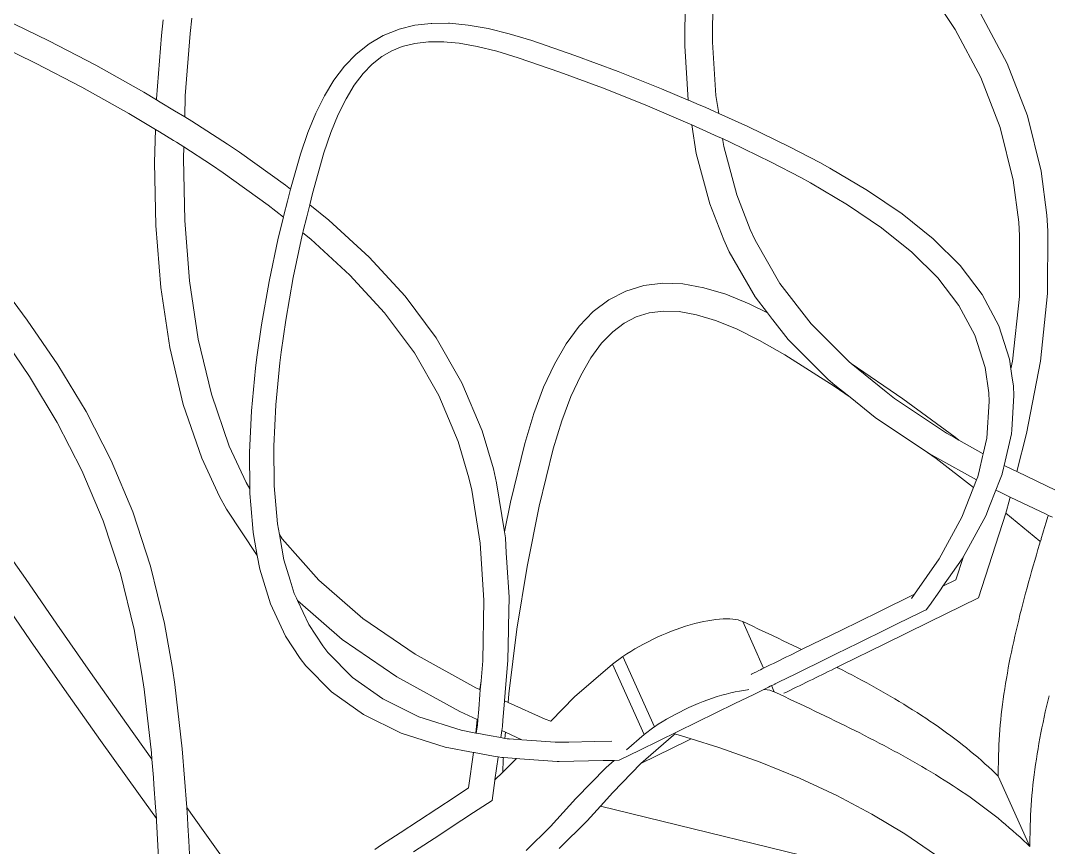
# Model space of a CAD drawing. Header units: millimetres. Extents: x 930469 to 1523124, y -120375 to 411163.
# Drawn here: x 1423478.7 to 1423897.5, y -6170.9 to -5834.1 of the extents above; entities that cross this region are included whole.
import ezdxf

# ---------------------------------------------------------------- set-up
doc = ezdxf.new("R2010")
doc.units = ezdxf.units.MM
doc.layers.add('A-NET THAY', color=8, linetype='Continuous', lineweight=0)
doc.layers.add('COT VACH', color=8, linetype='Continuous', lineweight=0)

# ---------------------------------------------------------------- blocks, each defined once
blk = doc.blocks.new('fgholol')
at = {"layer": 'A-NET THAY', "ltscale": 3}
for p, q in [((1041814.51, 33228.51), (1041827.24, 33209.69)), ((1041716.99, 33203.06), (1041717.17, 33226.06)), ((1041728.35, 33204.5), (1041728.53, 33226.97)), ((1041837.52, 33216.21), (1041848.39, 33195.85)), ((1041439.41, 33213.93), (1041457.86, 33205.04)), ((1041503.75, 33207.15), (1041504.45, 33213.56)), ((1041515.5, 33208), (1041516.19, 33214.2)), ((1041600.6, 33209.78), (1041606.97, 33211.37)), ((1041606.97, 33211.37), (1041613.68, 33212.16)), ((1041613.68, 33212.16), (1041613.89, 33212.15)), ((1041613.89, 33212.15), (1041620.74, 33212.18)), ((1041620.74, 33212.18), (1041620.79, 33212.17)), ((1041620.79, 33212.17), (1041621.16, 33212.17)), ((1041621.16, 33212.17), (1041628.81, 33211.45)), ((1041628.81, 33211.45), (1041636.91, 33210.02)), ((1041501.71, 33181.45), (1041503.75, 33207.15)), ((1041513.5, 33182.63), (1041515.5, 33208)), ((1041588.39, 33203.81), (1041594.16, 33207.18)), ((1041594.16, 33207.18), (1041600.37, 33209.69)), ((1041600.6, 33209.78), (1041600.37, 33209.69)), ((1041636.91, 33210.02), (1041645.52, 33207.9)), ((1041645.52, 33207.9), (1041654.73, 33205.1)), ((1041827.24, 33209.69), (1041837.67, 33190.16)), ((1041434.32, 33204.72), (1041452.46, 33195.99)), ((1041457.86, 33205.04), (1041476.99, 33195.08)), ((1041583.11, 33199.65), (1041588.39, 33203.81)), ((1041601.9, 33202.73), (1041607.01, 33204.01)), ((1041607.01, 33204.01), (1041612.65, 33204.67)), ((1041612.65, 33204.67), (1041618.51, 33204.69)), ((1041618.51, 33204.69), (1041625.12, 33204.06)), ((1041618.51, 33204.69), (1041618.88, 33204.69)), ((1041625.12, 33204.06), (1041632.43, 33202.77)), ((1041654.73, 33205.1), (1041672.16, 33199.06)), ((1041718.4, 33180.88), (1041716.99, 33203.06)), ((1041729.74, 33182.77), (1041728.35, 33204.5)), ((1041578.35, 33194.72), (1041583.11, 33199.65)), ((1041593.57, 33198.62), (1041597.69, 33201.02)), ((1041597.69, 33201.02), (1041601.9, 33202.73)), ((1041632.43, 33202.77), (1041640.43, 33200.8)), ((1041640.43, 33200.8), (1041649.12, 33198.16)), ((1041672.16, 33199.06), (1041689.82, 33192.5)), ((1041452.46, 33195.99), (1041471.28, 33186.18)), ((1041476.99, 33195.08), (1041496.53, 33184.13)), ((1041574.04, 33189.07), (1041578.35, 33194.72)), ((1041585.93, 33191.67), (1041589.66, 33195.53)), ((1041589.66, 33195.53), (1041593.57, 33198.62)), ((1041649.12, 33198.16), (1041666.13, 33192.26)), ((1041848.39, 33195.85), (1041856.71, 33174.46)), ((1041582.36, 33186.99), (1041585.93, 33191.67)), ((1041666.13, 33192.26), (1041683.44, 33185.83)), ((1041689.82, 33192.5), (1041707.58, 33185.45)), ((1041471.28, 33186.18), (1041490.52, 33175.4)), ((1041570.15, 33182.69), (1041574.04, 33189.07)), ((1041578.98, 33181.44), (1041582.36, 33186.99)), ((1041837.67, 33190.16), (1041845.6, 33169.77)), ((1041496.53, 33184.13), (1041501.7, 33181.02)), ((1041513.24, 33174.06), (1041513.5, 33182.63)), ((1041566.62, 33175.56), (1041570.15, 33182.69)), ((1041683.44, 33185.83), (1041700.89, 33178.91)), ((1041707.58, 33185.45), (1041718.4, 33180.88)), ((1041730.87, 33175.46), (1041729.74, 33182.77)), ((1041501.7, 33181.02), (1041501.71, 33181.45)), ((1041501.7, 33181.02), (1041503.32, 33180.04)), ((1041503.32, 33180.04), (1041509.09, 33176.56)), ((1041575.78, 33174.99), (1041578.98, 33181.44)), ((1041700.89, 33178.91), (1041718.32, 33171.55)), ((1041718.4, 33180.88), (1041718.61, 33180.8)), ((1041718.61, 33180.8), (1041722.85, 33179.01)), ((1041722.85, 33179.01), (1041725.29, 33177.98)), ((1041725.29, 33177.98), (1041729.09, 33176.26)), ((1041490.52, 33175.4), (1041501.33, 33168.89)), ((1041509.09, 33176.56), (1041513.24, 33174.06)), ((1041513.24, 33174.06), (1041516.16, 33172.3)), ((1041563.39, 33167.63), (1041566.62, 33175.56)), ((1041572.79, 33167.63), (1041575.78, 33174.99)), ((1041729.09, 33176.26), (1041730.87, 33175.46)), ((1041730.87, 33175.46), (1041742.75, 33170.1)), ((1041856.71, 33174.46), (1041862.27, 33151.88)), ((1041516.16, 33172.3), (1041530.73, 33162.89)), ((1041718.32, 33171.55), (1041719.94, 33170.82)), ((1041721.73, 33159.2), (1041719.94, 33170.82)), ((1041719.94, 33170.82), (1041724.42, 33168.8)), ((1041742.75, 33170.1), (1041759.75, 33161.86)), ((1041845.6, 33169.77), (1041850.9, 33148.24)), ((1041500.93, 33155.51), (1041501.33, 33168.89)), ((1041501.33, 33168.89), (1041502.96, 33167.91)), ((1041502.96, 33167.91), (1041508.72, 33164.43)), ((1041560.42, 33158.86), (1041563.39, 33167.63)), ((1041569.99, 33159.36), (1041572.79, 33167.63)), ((1041724.42, 33168.8), (1041730.68, 33165.98)), ((1041730.68, 33165.98), (1041732.45, 33165.18)), ((1041508.72, 33164.43), (1041509.87, 33163.74)), ((1041509.87, 33163.74), (1041512.87, 33161.8)), ((1041512.73, 33157.12), (1041512.87, 33161.8)), ((1041512.87, 33161.8), (1041524.22, 33154.47)), ((1041530.73, 33162.89), (1041535.59, 33159.62)), ((1041732.94, 33161.99), (1041732.45, 33165.18)), ((1041732.45, 33165.18), (1041735.52, 33163.8)), ((1041738.21, 33142.26), (1041732.94, 33161.99)), ((1041735.52, 33163.8), (1041752.27, 33155.67)), ((1041759.75, 33161.86), (1041772.04, 33155.42)), ((1041513.27, 33131.85), (1041512.73, 33157.12)), ((1041535.59, 33159.62), (1041554.31, 33146.2)), ((1041556.37, 33144.55), (1041560.42, 33158.86)), ((1041565.31, 33142.83), (1041569.99, 33159.36)), ((1041727.2, 33138.69), (1041721.73, 33159.2)), ((1041501.49, 33129.75), (1041500.93, 33155.51)), ((1041524.22, 33154.47), (1041528.89, 33151.32)), ((1041752.27, 33155.67), (1041764.38, 33149.33)), ((1041772.04, 33155.42), (1041776.08, 33153.19)), ((1041776.08, 33153.19), (1041791.42, 33144.13)), ((1041528.89, 33151.32), (1041547.32, 33138.12)), ((1041764.38, 33149.33), (1041768.27, 33147.19)), ((1041862.27, 33151.88), (1041864.58, 33134.02)), ((1041554.31, 33146.2), (1041556.37, 33144.55)), ((1041555.63, 33141.92), (1041556.37, 33144.55)), ((1041768.27, 33147.19), (1041783.36, 33138.27)), ((1041850.9, 33148.24), (1041853.11, 33131.21)), ((1041555.09, 33139.72), (1041555.63, 33141.92)), ((1041564.19, 33138.29), (1041565.31, 33142.83)), ((1041743.66, 33128.18), (1041738.21, 33142.26)), ((1041791.42, 33144.13), (1041805.57, 33134.56)), ((1041547.32, 33138.12), (1041553.48, 33133.19)), ((1041553.68, 33134), (1041555.09, 33139.72)), ((1041562.98, 33133.39), (1041564.19, 33138.29)), ((1041564.19, 33138.29), (1041572.04, 33132)), ((1041732.89, 33124.01), (1041727.2, 33138.69)), ((1041783.36, 33138.27), (1041797.19, 33128.91)), ((1041515.25, 33107.21), (1041513.27, 33131.85)), ((1041551.36, 33124.61), (1041553.48, 33133.19)), ((1041553.48, 33133.19), (1041553.68, 33134)), ((1041561.58, 33127.68), (1041562.98, 33133.39)), ((1041572.04, 33132), (1041588.4, 33116.96)), ((1041805.57, 33134.56), (1041818.26, 33124.37)), ((1041864.58, 33134.02), (1041865.01, 33127.67)), ((1041503.51, 33104.53), (1041501.49, 33129.75)), ((1041561.37, 33126.86), (1041561.58, 33127.68)), ((1041745.71, 33123.79), (1041743.66, 33128.18)), ((1041797.19, 33128.91), (1041809.53, 33119.01)), ((1041853.11, 33131.21), (1041853.49, 33125.54)), ((1041865.01, 33127.67), (1041864.88, 33102.07)), ((1041547.66, 33107.04), (1041551.36, 33124.61)), ((1041557.49, 33108.6), (1041561.13, 33125.86)), ((1041561.13, 33125.86), (1041561.37, 33126.86)), ((1041561.37, 33126.86), (1041564.65, 33124.24)), ((1041564.65, 33124.24), (1041580.55, 33109.62)), ((1041735.18, 33119.1), (1041732.89, 33124.01)), ((1041755.81, 33106.22), (1041745.71, 33123.79)), ((1041818.26, 33124.37), (1041829.23, 33113.46)), ((1041853.49, 33125.54), (1041853.36, 33100.9)), ((1041588.4, 33116.96), (1041603.05, 33101.01)), ((1041745.72, 33100.77), (1041735.18, 33119.1)), ((1041809.53, 33119.01), (1041820.12, 33108.47)), ((1041829.23, 33113.46), (1041838.23, 33101.7)), ((1041436.09, 33108.65), (1041449.11, 33091.25)), ((1041518.8, 33083.52), (1041515.25, 33107.21)), ((1041544.57, 33089.38), (1041547.66, 33107.04)), ((1041554.44, 33091.2), (1041557.49, 33108.6)), ((1041580.55, 33109.62), (1041594.7, 33094.21)), ((1041820.12, 33108.47), (1041828.76, 33097.19)), ((1041507.16, 33080.17), (1041503.51, 33104.53)), ((1041686.05, 33099.54), (1041692.95, 33103.09)), ((1041692.95, 33103.09), (1041700.33, 33105.35)), ((1041700.33, 33105.35), (1041708.12, 33106.3)), ((1041708.12, 33106.3), (1041716.27, 33106)), ((1041716.27, 33106), (1041724.8, 33104.48)), ((1041724.8, 33104.48), (1041733.77, 33101.8)), ((1041768.55, 33089.73), (1041755.81, 33106.22)), ((1041603.05, 33101.01), (1041615.72, 33084)), ((1041679.71, 33094.75), (1041686.05, 33099.54)), ((1041733.77, 33101.8), (1041743.26, 33097.96)), ((1041750.76, 33094.24), (1041745.72, 33100.77)), ((1041838.23, 33101.7), (1041845.02, 33089)), ((1041853.36, 33100.9), (1041850.55, 33074.49)), ((1041864.88, 33102.07), (1041861.94, 33074.52)), ((1041594.7, 33094.21), (1041606.86, 33077.89)), ((1041673.93, 33088.77), (1041679.71, 33094.75)), ((1041697.28, 33092.63), (1041702.55, 33094.24)), ((1041702.55, 33094.24), (1041708.32, 33094.95)), ((1041708.32, 33094.95), (1041714.71, 33094.71)), ((1041714.71, 33094.71), (1041721.78, 33093.46)), ((1041743.26, 33097.96), (1041750.76, 33094.24)), ((1041752.81, 33091.58), (1041750.76, 33094.24)), ((1041828.76, 33097.19), (1041835.23, 33085.08)), ((1041449.11, 33091.25), (1041461.54, 33073.04)), ((1041552.58, 33078.16), (1041554.44, 33091.2)), ((1041687.65, 33086.54), (1041692.35, 33090.09)), ((1041692.35, 33090.09), (1041697.28, 33092.63)), ((1041721.78, 33093.46), (1041729.58, 33091.12)), ((1041729.58, 33091.12), (1041738.15, 33087.65)), ((1041752.97, 33091.38), (1041752.81, 33091.58)), ((1041759.12, 33083.41), (1041752.97, 33091.38)), ((1041437.67, 33086.33), (1041449.97, 33068.3)), ((1041542.68, 33076.15), (1041544.57, 33089.38)), ((1041668.67, 33081.65), (1041673.93, 33088.77)), ((1041683.13, 33081.87), (1041687.65, 33086.54)), ((1041738.15, 33087.65), (1041747.53, 33083.01)), ((1041784.09, 33074.13), (1041768.55, 33089.73)), ((1041845.02, 33089), (1041849.38, 33075.32)), ((1041524.11, 33061.06), (1041518.8, 33083.52)), ((1041615.72, 33084), (1041626.22, 33065.78)), ((1041663.89, 33073.38), (1041668.67, 33081.65)), ((1041678.77, 33075.97), (1041683.13, 33081.87)), ((1041747.53, 33083.01), (1041757.74, 33077.16)), ((1041761, 33081.53), (1041759.12, 33083.41)), ((1041764.56, 33077.96), (1041761, 33081.53)), ((1041835.23, 33085.08), (1041839.39, 33072.03)), ((1041512.65, 33056.92), (1041507.16, 33080.17)), ((1041552.05, 33073.87), (1041552.58, 33078.16)), ((1041606.86, 33077.89), (1041616.87, 33060.51)), ((1041775.43, 33067.05), (1041764.56, 33077.96)), ((1041542.13, 33071.72), (1041542.68, 33076.15)), ((1041550.39, 33056.7), (1041552.05, 33073.87)), ((1041659.52, 33063.9), (1041663.89, 33073.38)), ((1041674.61, 33068.76), (1041678.77, 33075.97)), ((1041757.74, 33077.16), (1041777.85, 33064.31)), ((1041784.63, 33073.7), (1041784.09, 33074.13)), ((1041784.63, 33073.7), (1041784.79, 33073.59)), ((1041784.78, 33073.58), (1041784.79, 33073.59)), ((1041784.79, 33073.59), (1041805.85, 33059.17)), ((1041799.1, 33062.05), (1041784.79, 33073.59)), ((1041849.38, 33075.32), (1041849.95, 33071.36)), ((1041850.55, 33074.49), (1041849.95, 33071.36)), ((1041861.94, 33074.52), (1041856.32, 33045.04)), ((1041461.54, 33073.04), (1041473.04, 33054.01)), ((1041540.45, 33054.33), (1041542.13, 33071.72)), ((1041839.39, 33072.03), (1041840.89, 33061.63)), ((1041849.95, 33071.36), (1041850.35, 33068.58)), ((1041449.97, 33068.3), (1041461.3, 33049.55)), ((1041626.22, 33065.78), (1041634.41, 33046.23)), ((1041670.66, 33060.2), (1041674.61, 33068.76)), ((1041778.22, 33064.8), (1041775.43, 33067.05)), ((1041784.39, 33059.83), (1041778.22, 33064.8)), ((1041850.35, 33068.58), (1041850.95, 33064.41)), ((1041531.41, 33039.96), (1041524.11, 33061.06)), ((1041616.87, 33060.51), (1041624.68, 33041.88)), ((1041655.51, 33053.17), (1041659.52, 33063.9)), ((1041777.85, 33064.31), (1041784.39, 33059.83)), ((1041802.5, 33059.31), (1041799.1, 33062.05)), ((1041840.89, 33061.63), (1041841.06, 33058.16)), ((1041851.14, 33060.52), (1041850.26, 33046.56)), ((1041850.95, 33064.41), (1041851.14, 33060.52)), ((1041520.25, 33035), (1041512.65, 33056.92)), ((1041549.58, 33039.94), (1041550.39, 33056.7)), ((1041666.94, 33050.23), (1041670.66, 33060.2)), ((1041794.63, 33051.59), (1041784.39, 33059.83)), ((1041804.54, 33057.95), (1041802.5, 33059.31)), ((1041810.25, 33054.16), (1041804.54, 33057.95)), ((1041805.85, 33059.17), (1041827.22, 33043.56)), ((1041841.06, 33058.16), (1041840.11, 33043.19)), ((1041473.04, 33054.01), (1041483.3, 33034.09)), ((1041539.63, 33037.28), (1041540.45, 33054.33)), ((1041651.82, 33041.07), (1041655.51, 33053.17)), ((1041823.74, 33045.2), (1041810.25, 33054.16)), ((1041461.3, 33049.55), (1041471.37, 33030.01)), ((1041663.46, 33038.82), (1041666.94, 33050.23)), ((1041815.99, 33037.4), (1041794.63, 33051.59)), ((1041634.41, 33046.23), (1041639.02, 33030.62)), ((1041826.95, 33043.4), (1041823.74, 33045.2)), ((1041850.16, 33044.96), (1041847.17, 33032.08)), ((1041850.26, 33046.56), (1041850.16, 33044.96)), ((1041856.32, 33045.04), (1041852.29, 33029.58)), ((1041538.36, 33025.09), (1041531.41, 33039.96)), ((1041549.75, 33023.73), (1041549.58, 33039.94)), ((1041624.68, 33041.88), (1041629.08, 33027)), ((1041645.96, 33017.13), (1041651.82, 33041.07)), ((1041828.7, 33042.42), (1041826.95, 33043.4)), ((1041827.22, 33043.56), (1041828.7, 33042.42)), ((1041838.64, 33036.85), (1041828.7, 33042.42)), ((1041840.11, 33043.19), (1041838.64, 33036.85)), ((1041539.78, 33022.49), (1041539.63, 33037.28)), ((1041657.74, 33015.46), (1041663.46, 33038.82)), ((1041815.99, 33037.4), (1041819.5, 33034.84)), ((1041816.63, 33036.97), (1041815.99, 33037.4)), ((1041819.77, 33035.22), (1041816.63, 33036.97)), ((1041838.37, 33035.7), (1041837.12, 33030.31)), ((1041838.64, 33036.85), (1041838.37, 33035.7)), ((1041483.3, 33034.09), (1041492.11, 33013.17)), ((1041527.49, 33019.48), (1041520.25, 33035)), ((1041819.5, 33034.84), (1041834.72, 33023.04)), ((1041835.95, 33026.16), (1041819.77, 33035.22)), ((1041847.17, 33032.08), (1041846.9, 33030.93)), ((1041847.69, 33031.78), (1041847.17, 33032.08)), ((1041847.97, 33031.65), (1041847.69, 33031.78)), ((1041852.29, 33029.58), (1041847.97, 33031.65)), ((1041471.37, 33030.01), (1041479.98, 33009.55)), ((1041629.08, 33027), (1041630.23, 33022.02)), ((1041639.02, 33030.62), (1041640.32, 33025.05)), ((1041836.45, 33027.43), (1041835.95, 33026.16)), ((1041837.12, 33030.31), (1041836.45, 33027.43)), ((1041846.34, 33028.53), (1041845.27, 33025.8)), ((1041846.36, 33028.61), (1041846.34, 33028.53)), ((1041846.9, 33030.93), (1041846.36, 33028.61)), ((1041868.37, 33021.9), (1041852.29, 33029.58)), ((1041539.78, 33022.49), (1041538.36, 33025.09)), ((1041551.06, 33008.23), (1041549.75, 33023.73)), ((1041640.32, 33025.05), (1041643.52, 33005.06)), ((1041834.72, 33023.04), (1041829.98, 33010.97)), ((1041835.95, 33026.16), (1041834.72, 33023.04)), ((1041845.27, 33025.8), (1041843.77, 33021.98)), ((1041530.32, 33014.32), (1041527.49, 33019.48)), ((1041539.8, 33020.76), (1041539.78, 33022.49)), ((1041539.81, 33020.59), (1041539.8, 33020.76)), ((1041540.19, 33016.06), (1041539.81, 33020.59)), ((1041630.23, 33022.02), (1041633.7, 33000.39)), ((1041843.77, 33021.98), (1041841.2, 33015.44)), ((1041845.26, 33021.26), (1041843.77, 33021.98)), ((1041849.59, 33019.2), (1041845.26, 33021.26)), ((1041849.59, 33019.2), (1041849.05, 33017.15)), ((1041864.29, 33012.17), (1041849.59, 33019.2)), ((1041541.14, 33004.9), (1041540.19, 33016.06)), ((1041643.52, 33005.06), (1041645.96, 33017.13)), ((1041652.78, 32990.9), (1041657.74, 33015.46)), ((1041841.2, 33015.44), (1041839.64, 33011.48)), ((1041849.05, 33017.15), (1041848.13, 33013.63)), ((1041492.11, 33013.17), (1041499.35, 32991.1)), ((1041542.84, 32995.44), (1041530.32, 33014.32)), ((1041829.98, 33010.97), (1041820.68, 32994)), ((1041839.64, 33011.48), (1041832.6, 32998.64)), ((1041847.8, 33012.57), (1041836.77, 32978.14)), ((1041848.13, 33013.63), (1041847.8, 33012.57)), ((1041847.8, 33012.57), (1041861.66, 33001.17)), ((1041865.19, 33011.74), (1041864.29, 33012.17)), ((1041864.33, 33008.98), (1041865.02, 33011.21)), ((1041865.02, 33011.21), (1041865.11, 33011.5)), ((1041865.11, 33011.5), (1041865.19, 33011.74)), ((1041866.84, 33010.95), (1041865.19, 33011.74)), ((1041479.98, 33009.55), (1041487.05, 32988.02)), ((1041551.82, 33003.99), (1041551.06, 33008.23)), ((1041863.26, 33005.47), (1041863.64, 33006.74)), ((1041863.64, 33006.74), (1041864.33, 33008.98)), ((1041541.46, 33003.12), (1041541.14, 33004.9)), ((1041542.84, 32995.44), (1041541.46, 33003.12)), ((1041553, 33002.22), (1041551.82, 33003.99)), ((1041552.13, 33002.26), (1041551.82, 33003.99)), ((1041552.84, 32998.35), (1041552.13, 33002.26)), ((1041567.87, 32985.38), (1041553, 33002.22)), ((1041643.52, 33005.06), (1041643.92, 33002.57)), ((1041643.92, 33002.57), (1041644.3, 32996.42)), ((1041861.89, 33000.97), (1041862.19, 33001.96)), ((1041862.19, 33001.96), (1041862.28, 33002.28)), ((1041862.28, 33002.28), (1041862.96, 33004.51)), ((1041862.96, 33004.51), (1041863.26, 33005.47)), ((1041553.7, 32993.57), (1041552.84, 32998.35)), ((1041633.7, 33000.39), (1041635.14, 32977.25)), ((1041832.6, 32998.64), (1041830.57, 32994.94)), ((1041860.29, 32995.59), (1041860.95, 32997.82)), ((1041860.95, 32997.82), (1041861.61, 33000.05)), ((1041861.61, 33000.05), (1041861.89, 33000.97)), ((1041861.66, 33001.17), (1041861.89, 33000.97)), ((1041441.88, 32995.19), (1041448.31, 32986.04)), ((1041543.86, 32989.83), (1041542.84, 32995.44)), ((1041556.2, 32985.39), (1041553.7, 32993.57)), ((1041644.3, 32996.42), (1041644.55, 32992.53)), ((1041820.68, 32994), (1041810.58, 32979.59)), ((1041830.05, 32993.99), (1041822.24, 32982.84)), ((1041830.57, 32994.94), (1041827.53, 32985.43)), ((1041830.57, 32994.94), (1041830.05, 32993.99)), ((1041859.64, 32993.37), (1041860.29, 32995.59)), ((1041499.35, 32991.1), (1041505.02, 32967.75)), ((1041548.18, 32975.66), (1041543.86, 32989.83)), ((1041644.55, 32992.53), (1041645.42, 32978.43)), ((1041648.65, 32965.35), (1041652.78, 32990.9)), ((1041858.36, 32988.92), (1041859, 32991.14)), ((1041859, 32991.14), (1041859.64, 32993.37)), ((1041448.31, 32986.04), (1041461.11, 32967.38)), ((1041487.05, 32988.02), (1041492.59, 32965.19)), ((1041557.88, 32979.89), (1041556.2, 32985.39)), ((1041585.84, 32969.74), (1041567.87, 32985.38)), ((1041827.53, 32985.43), (1041822.24, 32982.84)), ((1041857.12, 32984.49), (1041857.74, 32986.71)), ((1041857.74, 32986.71), (1041858.36, 32988.92)), ((1041820.96, 32981.01), (1041816.79, 32975.05)), ((1041821.25, 32981.43), (1041820.96, 32981.01)), ((1041822.24, 32982.84), (1041821.25, 32981.43)), ((1041855.91, 32980.07), (1041856.51, 32982.28)), ((1041856.51, 32982.28), (1041857.12, 32984.49)), ((1041437.55, 32979.35), (1041450.4, 32960.64)), ((1041558.75, 32978.03), (1041557.88, 32979.89)), ((1041559.23, 32977.02), (1041558.75, 32978.03)), ((1041577.46, 32961.15), (1041559.23, 32977.02)), ((1041563.81, 32967.26), (1041559.23, 32977.02)), ((1041635.14, 32977.25), (1041634.69, 32952.51)), ((1041645.42, 32978.43), (1041645.21, 32966.58)), ((1041810.58, 32979.59), (1041796.07, 32972.47)), ((1041810.58, 32979.59), (1041809.42, 32977.92)), ((1041836.77, 32978.14), (1041816.47, 32968.19)), ((1041854.75, 32975.66), (1041855.33, 32977.86)), ((1041855.33, 32977.86), (1041855.91, 32980.07)), ((1041554.34, 32962.53), (1041548.18, 32975.66)), ((1041813.89, 32972.54), (1041806.96, 32969.14)), ((1041815.39, 32973.27), (1041813.89, 32972.54)), ((1041816.79, 32975.05), (1041815.39, 32973.27)), ((1041853.63, 32971.27), (1041854.18, 32973.47)), ((1041854.18, 32973.47), (1041854.75, 32975.66)), ((1041607.14, 32955.15), (1041585.84, 32969.74)), ((1041724.65, 32968.48), (1041722.87, 32968.08)), ((1041726.37, 32968.82), (1041724.65, 32968.48)), ((1041728.05, 32969.1), (1041726.37, 32968.82)), ((1041729.66, 32969.33), (1041728.05, 32969.1)), ((1041731.21, 32969.48), (1041729.66, 32969.33)), ((1041732.68, 32969.58), (1041731.21, 32969.48)), ((1041734.08, 32969.61), (1041732.68, 32969.58)), ((1041735.4, 32969.58), (1041734.08, 32969.61)), ((1041736.63, 32969.49), (1041735.4, 32969.58)), ((1041737.77, 32969.33), (1041736.63, 32969.49)), ((1041738.82, 32969.11), (1041737.77, 32969.33)), ((1041739.77, 32968.83), (1041738.82, 32969.11)), ((1041740.62, 32968.48), (1041739.77, 32968.83)), ((1041740.62, 32968.48), (1041742.69, 32967.52)), ((1041749.17, 32949.47), (1041740.62, 32968.48)), ((1041796.07, 32972.47), (1041780.61, 32964.89)), ((1041806.96, 32969.14), (1041804.95, 32968.16)), ((1041852.56, 32966.89), (1041853.09, 32969.08)), ((1041853.09, 32969.08), (1041853.63, 32971.27)), ((1041461.11, 32967.38), (1041474.87, 32947.66)), ((1041492.59, 32965.19), (1041495.83, 32947.1)), ((1041505.02, 32967.75), (1041508.32, 32949.31)), ((1041569.53, 32958.55), (1041563.81, 32967.26)), ((1041645.18, 32965.09), (1041644.96, 32952.8)), ((1041645.21, 32966.58), (1041645.18, 32965.09)), ((1041645.4, 32939.04), (1041648.65, 32965.35)), ((1041711.58, 32964.51), (1041709.66, 32963.74)), ((1041713.51, 32965.23), (1041711.58, 32964.51)), ((1041715.42, 32965.9), (1041713.51, 32965.23)), ((1041717.33, 32966.53), (1041715.42, 32965.9)), ((1041719.21, 32967.1), (1041717.33, 32966.53)), ((1041721.06, 32967.62), (1041719.21, 32967.1)), ((1041722.87, 32968.08), (1041721.06, 32967.62)), ((1041742.69, 32967.52), (1041744.76, 32966.55)), ((1041744.76, 32966.55), (1041746.83, 32965.57)), ((1041746.83, 32965.57), (1041748.89, 32964.6)), ((1041748.89, 32964.6), (1041750.96, 32963.63)), ((1041780.61, 32964.89), (1041765.16, 32957.31)), ((1041799.23, 32965.35), (1041796.02, 32963.78)), ((1041816.47, 32968.19), (1041798.61, 32959.43)), ((1041804.95, 32968.16), (1041799.23, 32965.35)), ((1041851.55, 32962.54), (1041852.05, 32964.71)), ((1041852.05, 32964.71), (1041852.56, 32966.89)), ((1041450.4, 32960.64), (1041464.25, 32940.78)), ((1041560.31, 32953.45), (1041554.34, 32962.53)), ((1041599.67, 32945.93), (1041577.46, 32961.15)), ((1041702.07, 32960.28), (1041700.24, 32959.33)), ((1041703.93, 32961.2), (1041702.07, 32960.28)), ((1041705.82, 32962.08), (1041703.93, 32961.2)), ((1041707.73, 32962.93), (1041705.82, 32962.08)), ((1041709.66, 32963.74), (1041707.73, 32962.93)), ((1041750.96, 32963.63), (1041753.02, 32962.65)), ((1041753.02, 32962.65), (1041755.08, 32961.67)), ((1041755.08, 32961.67), (1041757.14, 32960.69)), ((1041757.14, 32960.69), (1041759.19, 32959.71)), ((1041791.5, 32961.56), (1041787.09, 32959.4)), ((1041796.02, 32963.78), (1041791.5, 32961.56)), ((1041850.59, 32958.2), (1041851.06, 32960.36)), ((1041851.06, 32960.36), (1041851.55, 32962.54)), ((1041571.62, 32955.89), (1041569.53, 32958.55)), ((1041581.67, 32945.7), (1041571.62, 32955.89)), ((1041694.99, 32956.33), (1041693.35, 32955.29)), ((1041696.69, 32957.35), (1041694.99, 32956.33)), ((1041698.44, 32958.35), (1041696.69, 32957.35)), ((1041700.24, 32959.33), (1041698.44, 32958.35)), ((1041759.19, 32959.71), (1041761.24, 32958.72)), ((1041761.15, 32955.35), (1041762.47, 32955.99)), ((1041761.24, 32958.72), (1041763.28, 32957.74)), ((1041762.47, 32955.99), (1041763.78, 32956.64)), ((1041763.28, 32957.74), (1041764.65, 32957.07)), ((1041763.78, 32956.64), (1041764.65, 32957.07)), ((1041764.65, 32957.07), (1041765.16, 32957.31)), ((1041783.78, 32957.77), (1041778.16, 32955.02)), ((1041798.61, 32959.43), (1041780.74, 32950.67)), ((1041787.09, 32959.4), (1041783.78, 32957.77)), ((1041849.69, 32953.88), (1041850.13, 32956.04)), ((1041850.13, 32956.04), (1041850.59, 32958.2)), ((1041562.65, 32950.48), (1041560.31, 32953.45)), ((1041631.91, 32941.5), (1041607.14, 32955.15)), ((1041634.69, 32952.51), (1041634.01, 32944.29)), ((1041644.96, 32952.8), (1041643.86, 32939.63)), ((1041687.62, 32951.17), (1041691.79, 32954.24)), ((1041693.35, 32955.29), (1041691.79, 32954.24)), ((1041704.68, 32925.59), (1041691.79, 32954.24)), ((1041753.18, 32951.44), (1041754.52, 32952.1)), ((1041754.52, 32952.1), (1041755.85, 32952.75)), ((1041755.85, 32952.75), (1041757.18, 32953.4)), ((1041758.51, 32954.05), (1041757.18, 32953.4)), ((1041758.51, 32954.05), (1041759.83, 32954.7)), ((1041759.83, 32954.7), (1041761.15, 32955.35)), ((1041776.05, 32953.98), (1041769.23, 32950.64)), ((1041778.16, 32955.02), (1041776.05, 32953.98)), ((1041848.86, 32949.58), (1041849.27, 32951.73)), ((1041849.27, 32951.73), (1041849.69, 32953.88)), ((1041474.87, 32947.66), (1041489.53, 32926.97)), ((1041508.32, 32949.31), (1041509.26, 32942.9)), ((1041573.13, 32939.84), (1041562.65, 32950.48)), ((1041672.04, 32937.75), (1041687.62, 32951.17)), ((1041700.51, 32922.52), (1041687.62, 32951.17)), ((1041744.23, 32947.05), (1041745.3, 32947.58)), ((1041745.3, 32947.58), (1041746.27, 32948.05)), ((1041746.27, 32948.05), (1041747.15, 32948.49)), ((1041747.15, 32948.49), (1041747.93, 32948.87)), ((1041747.93, 32948.87), (1041748.6, 32949.2)), ((1041748.6, 32949.2), (1041749.17, 32949.47)), ((1041750.51, 32950.13), (1041749.17, 32949.47)), ((1041750.51, 32950.13), (1041751.85, 32950.79)), ((1041751.85, 32950.79), (1041753.18, 32951.44)), ((1041768.32, 32950.19), (1041760.59, 32946.41)), ((1041769.23, 32950.64), (1041768.32, 32950.19)), ((1041774.23, 32947.48), (1041772.94, 32946.84)), ((1041775.51, 32948.1), (1041774.23, 32947.48)), ((1041776.78, 32948.73), (1041775.51, 32948.1)), ((1041778.04, 32949.35), (1041776.78, 32948.73)), ((1041779.09, 32949.86), (1041778.04, 32949.35)), ((1041780.74, 32950.67), (1041779.09, 32949.86)), ((1041779.09, 32949.86), (1041779.42, 32949.69)), ((1041779.42, 32949.69), (1041781.41, 32948.67)), ((1041781.41, 32948.67), (1041783.38, 32947.64)), ((1041783.38, 32947.64), (1041785.35, 32946.6)), ((1041848.09, 32945.31), (1041848.47, 32947.44)), ((1041848.47, 32947.44), (1041848.86, 32949.58)), ((1041495.83, 32947.1), (1041496.73, 32940.94)), ((1041593.97, 32936.94), (1041581.67, 32945.7)), ((1041625.33, 32931.79), (1041599.67, 32945.93)), ((1041633.57, 32940.75), (1041634.01, 32944.29)), ((1041634.01, 32944.29), (1041633.71, 32940.68)), ((1041744.06, 32946.97), (1041744.23, 32947.05)), ((1041760.29, 32946.26), (1041753.92, 32943.13)), ((1041760.59, 32946.41), (1041760.29, 32946.26)), ((1041766.42, 32943.65), (1041765.1, 32943)), ((1041767.73, 32944.29), (1041766.42, 32943.65)), ((1041769.04, 32944.93), (1041767.73, 32944.29)), ((1041770.35, 32945.57), (1041769.04, 32944.93)), ((1041771.65, 32946.21), (1041770.35, 32945.57)), ((1041772.94, 32946.84), (1041771.65, 32946.21)), ((1041785.35, 32946.6), (1041787.31, 32945.56)), ((1041787.31, 32945.56), (1041789.25, 32944.51)), ((1041789.25, 32944.51), (1041791.19, 32943.46)), ((1041791.19, 32943.46), (1041793.11, 32942.4)), ((1041847.74, 32943.18), (1041848.09, 32945.31)), ((1041464.25, 32940.78), (1041478.99, 32919.98)), ((1041496.73, 32940.94), (1041499.72, 32914.94)), ((1041509.26, 32942.9), (1041512.28, 32916.62)), ((1041586.07, 32930.63), (1041573.13, 32939.84)), ((1041633.57, 32940.75), (1041631.91, 32941.5)), ((1041633.71, 32940.68), (1041633.55, 32938.83)), ((1041633.71, 32940.68), (1041633.57, 32940.75)), ((1041643.86, 32939.63), (1041643.58, 32936.22)), ((1041645.08, 32935.54), (1041645.4, 32939.04)), ((1041735.76, 32939.43), (1041733.95, 32938.96)), ((1041737.54, 32939.83), (1041735.76, 32939.43)), ((1041739.27, 32940.17), (1041737.54, 32939.83)), ((1041740.94, 32940.45), (1041739.27, 32940.17)), ((1041742.55, 32940.67), (1041740.94, 32940.45)), ((1041743.18, 32940.74), (1041742.55, 32940.67)), ((1041749.27, 32940.85), (1041745.14, 32938.83)), ((1041749.47, 32940.95), (1041749.27, 32940.85)), ((1041749.52, 32940.83), (1041749.27, 32940.85)), ((1041750.35, 32941.38), (1041749.47, 32940.95)), ((1041750.66, 32940.68), (1041749.52, 32940.83)), ((1041751.12, 32941.76), (1041750.35, 32941.38)), ((1041751.71, 32940.46), (1041750.66, 32940.68)), ((1041751.8, 32942.09), (1041751.12, 32941.76)), ((1041752.66, 32940.18), (1041751.71, 32940.46)), ((1041752.37, 32942.37), (1041751.8, 32942.09)), ((1041752.87, 32942.62), (1041752.37, 32942.37)), ((1041753.51, 32939.83), (1041752.37, 32942.37)), ((1041753.51, 32939.83), (1041752.66, 32940.18)), ((1041753.7, 32943.03), (1041752.87, 32942.62)), ((1041753.51, 32939.83), (1041755.58, 32938.86)), ((1041753.92, 32943.13), (1041753.7, 32943.03)), ((1041758.45, 32939.74), (1041757.43, 32939.24)), ((1041759.78, 32940.39), (1041758.45, 32939.74)), ((1041761.12, 32941.05), (1041759.78, 32940.39)), ((1041762.45, 32941.7), (1041761.12, 32941.05)), ((1041762.45, 32941.7), (1041763.77, 32942.35)), ((1041765.1, 32943), (1041763.77, 32942.35)), ((1041793.11, 32942.4), (1041795.03, 32941.33)), ((1041795.03, 32941.33), (1041796.93, 32940.25)), ((1041796.93, 32940.25), (1041798.82, 32939.17)), ((1041798.82, 32939.17), (1041800.7, 32938.09)), ((1041847.09, 32938.95), (1041847.4, 32941.06)), ((1041847.4, 32941.06), (1041847.74, 32943.18)), ((1041608.68, 32929.72), (1041593.97, 32936.94)), ((1041633.55, 32938.83), (1041633.04, 32932.72)), ((1041643.58, 32936.22), (1041643.42, 32934.37)), ((1041645.08, 32935.54), (1041643.58, 32936.22)), ((1041660.14, 32928.74), (1041645.08, 32935.54)), ((1041662.48, 32927.86), (1041672.04, 32937.75)), ((1041722.55, 32935.09), (1041720.62, 32934.28)), ((1041724.47, 32935.86), (1041722.55, 32935.09)), ((1041726.4, 32936.58), (1041724.47, 32935.86)), ((1041728.32, 32937.25), (1041726.4, 32936.58)), ((1041730.22, 32937.88), (1041728.32, 32937.25)), ((1041737.41, 32935.04), (1041729.68, 32931.25)), ((1041732.1, 32938.45), (1041730.22, 32937.88)), ((1041733.95, 32938.96), (1041732.1, 32938.45)), ((1041745.14, 32938.83), (1041737.41, 32935.04)), ((1041755.58, 32938.86), (1041757.65, 32937.89)), ((1041757.65, 32937.89), (1041759.72, 32936.92)), ((1041759.72, 32936.92), (1041761.78, 32935.95)), ((1041761.78, 32935.95), (1041763.85, 32934.98)), ((1041763.85, 32934.98), (1041765.91, 32934)), ((1041800.7, 32938.09), (1041802.56, 32936.99)), ((1041802.56, 32936.99), (1041804.41, 32935.89)), ((1041804.41, 32935.89), (1041806.25, 32934.78)), ((1041846.51, 32934.74), (1041846.79, 32936.84)), ((1041846.79, 32936.84), (1041847.09, 32938.95)), ((1041864.44, 32933.88), (1041864.94, 32936.06)), ((1041864.94, 32936.06), (1041865.45, 32938.24)), ((1041632.42, 32928.58), (1041625.33, 32931.79)), ((1041633.04, 32932.72), (1041632.69, 32928.46)), ((1041643.42, 32934.37), (1041642.91, 32928.26)), ((1041713.13, 32930.67), (1041711.33, 32929.7)), ((1041714.96, 32931.62), (1041713.13, 32930.67)), ((1041716.82, 32932.54), (1041714.96, 32931.62)), ((1041718.71, 32933.43), (1041716.82, 32932.54)), ((1041720.62, 32934.28), (1041718.71, 32933.43)), ((1041729.68, 32931.25), (1041721.96, 32927.46)), ((1041765.91, 32934), (1041767.97, 32933.02)), ((1041767.97, 32933.02), (1041770.03, 32932.04)), ((1041770.03, 32932.04), (1041772.08, 32931.06)), ((1041772.08, 32931.06), (1041774.13, 32930.07)), ((1041806.25, 32934.78), (1041808.07, 32933.66)), ((1041808.07, 32933.66), (1041809.87, 32932.53)), ((1041809.87, 32932.53), (1041811.67, 32931.39)), ((1041811.67, 32931.39), (1041813.44, 32930.25)), ((1041846.02, 32930.56), (1041846.25, 32932.65)), ((1041846.25, 32932.65), (1041846.51, 32934.74)), ((1041863.48, 32929.55), (1041863.95, 32931.71)), ((1041863.95, 32931.71), (1041864.44, 32933.88)), ((1041489.53, 32926.97), (1041499.9, 32912.48)), ((1041601.51, 32923.05), (1041586.07, 32930.63)), ((1041625.88, 32924.19), (1041608.68, 32929.72)), ((1041631.91, 32923.07), (1041632.42, 32928.58)), ((1041632.69, 32928.46), (1041632.42, 32928.58)), ((1041632.69, 32928.46), (1041632.5, 32926.28)), ((1041642.91, 32928.26), (1041642.7, 32925.78)), ((1041662.48, 32927.86), (1041660.14, 32928.74)), ((1041662.41, 32927.79), (1041662.48, 32927.86)), ((1041706.24, 32926.64), (1041704.68, 32925.59)), ((1041707.88, 32927.68), (1041706.24, 32926.64)), ((1041709.58, 32928.7), (1041707.88, 32927.68)), ((1041711.33, 32929.7), (1041709.58, 32928.7)), ((1041721.96, 32927.46), (1041714.23, 32923.67)), ((1041774.13, 32930.07), (1041776.17, 32929.08)), ((1041776.17, 32929.08), (1041778.21, 32928.09)), ((1041778.21, 32928.09), (1041780.25, 32927.1)), ((1041780.25, 32927.1), (1041782.27, 32926.1)), ((1041813.44, 32930.25), (1041815.2, 32929.09)), ((1041815.2, 32929.09), (1041816.94, 32927.93)), ((1041816.94, 32927.93), (1041818.67, 32926.76)), ((1041818.67, 32926.76), (1041820.38, 32925.57)), ((1041845.61, 32926.41), (1041845.8, 32928.48)), ((1041845.8, 32928.48), (1041846.02, 32930.56)), ((1041862.58, 32925.23), (1041863.02, 32927.38)), ((1041863.02, 32927.38), (1041863.48, 32929.55)), ((1041619.45, 32917.28), (1041601.51, 32923.05)), ((1041631.91, 32923.07), (1041625.88, 32924.19)), ((1041632.05, 32923.04), (1041631.91, 32923.07)), ((1041632.5, 32926.28), (1041632.05, 32923.04)), ((1041632.33, 32922.99), (1041632.05, 32923.04)), ((1041637.34, 32922.06), (1041632.33, 32922.99)), ((1041642.46, 32924.04), (1041642.06, 32921.18)), ((1041642.7, 32925.78), (1041642.46, 32924.04)), ((1041643.97, 32923.36), (1041642.46, 32924.04)), ((1041643.74, 32920.87), (1041643.97, 32923.36)), ((1041650.67, 32920.34), (1041643.97, 32923.36)), ((1041693.24, 32916.25), (1041700.51, 32922.52)), ((1041704.43, 32925.43), (1041700.51, 32922.52)), ((1041704.68, 32925.59), (1041704.43, 32925.43)), ((1041714.23, 32923.67), (1041706.5, 32919.88)), ((1041712.47, 32922.18), (1041713.07, 32922.7)), ((1041713.35, 32922.61), (1041713.07, 32922.7)), ((1041717.4, 32921.36), (1041713.35, 32922.61)), ((1041782.27, 32926.1), (1041784.3, 32925.09)), ((1041784.3, 32925.09), (1041786.31, 32924.09)), ((1041786.31, 32924.09), (1041788.32, 32923.08)), ((1041788.32, 32923.08), (1041790.32, 32922.06)), ((1041820.38, 32925.57), (1041822.07, 32924.38)), ((1041822.07, 32924.38), (1041823.74, 32923.18)), ((1041823.74, 32923.18), (1041825.39, 32921.97)), ((1041845.17, 32920.25), (1041845.29, 32922.3)), ((1041845.29, 32922.3), (1041845.44, 32924.35)), ((1041845.44, 32924.35), (1041845.61, 32926.41)), ((1041861.75, 32920.93), (1041862.16, 32923.08)), ((1041862.16, 32923.08), (1041862.58, 32925.23)), ((1041478.99, 32919.98), (1041494.44, 32898.4)), ((1041642.06, 32921.18), (1041637.34, 32922.06)), ((1041643.74, 32920.87), (1041642.06, 32921.18)), ((1041643.89, 32920.84), (1041643.74, 32920.87)), ((1041645.53, 32920.53), (1041643.89, 32920.84)), ((1041643.89, 32920.84), (1041650.67, 32920.34)), ((1041650.67, 32920.34), (1041654.72, 32920.04)), ((1041654.72, 32920.04), (1041664.16, 32919.34)), ((1041664.16, 32919.34), (1041664.9, 32919.28)), ((1041664.9, 32919.28), (1041669.84, 32919.38)), ((1041669.84, 32919.38), (1041680.21, 32919.6)), ((1041680.21, 32919.6), (1041687.36, 32919.75)), ((1041706.5, 32919.88), (1041698.77, 32916.09)), ((1041699.1, 32910.64), (1041718.22, 32920.02)), ((1041699.18, 32910.72), (1041712.47, 32922.18)), ((1041719.58, 32920.68), (1041717.4, 32921.36)), ((1041719.58, 32920.68), (1041718.22, 32920.02)), ((1041730.86, 32917.19), (1041719.58, 32920.68)), ((1041790.32, 32922.06), (1041792.31, 32921.04)), ((1041792.31, 32921.04), (1041794.3, 32920.01)), ((1041794.3, 32920.01), (1041796.27, 32918.98)), ((1041796.27, 32918.98), (1041798.24, 32917.95)), ((1041825.39, 32921.97), (1041827.02, 32920.74)), ((1041827.02, 32920.74), (1041828.64, 32919.51)), ((1041828.64, 32919.51), (1041830.23, 32918.26)), ((1041830.23, 32918.26), (1041831.8, 32917)), ((1041844.99, 32916.19), (1041845.07, 32918.22)), ((1041845.07, 32918.22), (1041845.17, 32920.25)), ((1041860.99, 32916.66), (1041861.36, 32918.79)), ((1041861.36, 32918.79), (1041861.75, 32920.93)), ((1041499.72, 32914.94), (1041499.9, 32912.48)), ((1041512.28, 32916.62), (1041514.08, 32892.74)), ((1041630.94, 32915.15), (1041619.45, 32917.28)), ((1041630.94, 32915.15), (1041628.92, 32900.71)), ((1041631.23, 32915.09), (1041630.94, 32915.15)), ((1041636.23, 32914.16), (1041631.23, 32915.09)), ((1041639.81, 32913.5), (1041636.23, 32914.16)), ((1041698.77, 32916.09), (1041690.34, 32911.96)), ((1041747.78, 32911.16), (1041730.86, 32917.19)), ((1041798.24, 32917.95), (1041800.2, 32916.91)), ((1041800.2, 32916.91), (1041802.14, 32915.86)), ((1041802.14, 32915.86), (1041804.08, 32914.8)), ((1041804.08, 32914.8), (1041806, 32913.74)), ((1041831.8, 32917), (1041833.35, 32915.73)), ((1041833.35, 32915.73), (1041834.88, 32914.46)), ((1041834.88, 32914.46), (1041836.39, 32913.17)), ((1041844.76, 32905.49), (1041844.93, 32914.17)), ((1041844.93, 32914.17), (1041844.99, 32916.19)), ((1041860.29, 32912.41), (1041860.63, 32914.53)), ((1041860.63, 32914.53), (1041860.99, 32916.66)), ((1041499.9, 32912.48), (1041500.47, 32904.98)), ((1041640.94, 32913.17), (1041639.65, 32904.01)), ((1041639.81, 32913.5), (1041640.96, 32913.33)), ((1041640.96, 32913.33), (1041640.94, 32913.17)), ((1041640.96, 32913.33), (1041642.44, 32913.12)), ((1041643.14, 32913.07), (1041642.44, 32913.12)), ((1041642.84, 32907.14), (1041648.46, 32912.67)), ((1041642.84, 32907.14), (1041643.09, 32912.31)), ((1041643.09, 32912.31), (1041643.14, 32913.07)), ((1041648.46, 32912.67), (1041643.14, 32913.07)), ((1041649.88, 32912.57), (1041648.46, 32912.67)), ((1041665.09, 32911.44), (1041649.88, 32912.57)), ((1041665.83, 32911.46), (1041665.09, 32911.44)), ((1041683.71, 32911.82), (1041665.83, 32911.46)), ((1041688.21, 32911.92), (1041683.71, 32911.82)), ((1041684.93, 32909.09), (1041688.21, 32911.92)), ((1041687.74, 32898.9), (1041699.1, 32910.64)), ((1041690.34, 32911.96), (1041688.21, 32911.92)), ((1041699.1, 32910.64), (1041699.18, 32910.72)), ((1041763.84, 32904.62), (1041747.78, 32911.16)), ((1041806, 32913.74), (1041807.92, 32912.68)), ((1041807.92, 32912.68), (1041809.82, 32911.6)), ((1041809.82, 32911.6), (1041811.71, 32910.52)), ((1041811.71, 32910.52), (1041813.59, 32909.43)), ((1041836.39, 32913.17), (1041837.88, 32911.87)), ((1041837.88, 32911.87), (1041839.35, 32910.56)), ((1041839.35, 32910.56), (1041840.8, 32909.24)), ((1041859.68, 32908.19), (1041859.98, 32910.3)), ((1041859.98, 32910.3), (1041860.29, 32912.41)), ((1041639.65, 32904.01), (1041642.84, 32907.14)), ((1041672.62, 32896.36), (1041684.93, 32909.09)), ((1041813.59, 32909.43), (1041815.45, 32908.34)), ((1041815.45, 32908.34), (1041817.3, 32907.24)), ((1041817.3, 32907.24), (1041819.14, 32906.12)), ((1041819.14, 32906.12), (1041820.96, 32905.01)), ((1041840.8, 32909.24), (1041842.23, 32907.91)), ((1041842.23, 32907.91), (1041843.64, 32906.58)), ((1041843.64, 32906.58), (1041844.76, 32905.49)), ((1041859.14, 32904), (1041859.4, 32906.09)), ((1041859.4, 32906.09), (1041859.68, 32908.19)), ((1041500.47, 32904.98), (1041500.69, 32902.1)), ((1041500.69, 32902.1), (1041501.38, 32892.87)), ((1041639.61, 32903.73), (1041638.48, 32895.65)), ((1041639.65, 32904.01), (1041639.61, 32903.73)), ((1041779.02, 32897.57), (1041763.84, 32904.62)), ((1041820.96, 32905.01), (1041822.76, 32903.88)), ((1041822.76, 32903.88), (1041824.56, 32902.74)), ((1041824.56, 32902.74), (1041826.33, 32901.6)), ((1041826.33, 32901.6), (1041828.09, 32900.44)), ((1041857.65, 32876.84), (1041844.76, 32905.49)), ((1041858.69, 32899.83), (1041858.91, 32901.91)), ((1041858.91, 32901.91), (1041859.14, 32904)), ((1041494.44, 32898.4), (1041501.73, 32888.26)), ((1041623.47, 32897.13), (1041615.98, 32892.22)), ((1041628.92, 32900.71), (1041623.47, 32897.13)), ((1041682.68, 32893.31), (1041687.74, 32898.9)), ((1041793.3, 32890.03), (1041779.02, 32897.57)), ((1041828.09, 32900.44), (1041829.83, 32899.28)), ((1041829.83, 32899.28), (1041831.56, 32898.11)), ((1041831.56, 32898.11), (1041833.27, 32896.92)), ((1041858.33, 32895.7), (1041858.5, 32897.76)), ((1041858.5, 32897.76), (1041858.69, 32899.83)), ((1041638.48, 32895.65), (1041630.98, 32890.72)), ((1041662.31, 32884.96), (1041672.62, 32896.36)), ((1041677.27, 32887.32), (1041682.68, 32893.31)), ((1041822.73, 32859.1), (1041682.68, 32893.31)), ((1041833.27, 32896.92), (1041834.96, 32895.73)), ((1041834.96, 32895.73), (1041836.63, 32894.53)), ((1041836.63, 32894.53), (1041838.28, 32893.31)), ((1041838.28, 32893.31), (1041839.91, 32892.09)), ((1041858.06, 32891.6), (1041858.18, 32893.64)), ((1041858.18, 32893.64), (1041858.33, 32895.7)), ((1041501.38, 32892.87), (1041501.73, 32888.26)), ((1041514.08, 32892.74), (1041520.8, 32883.39)), ((1041514.08, 32892.74), (1041514.39, 32888.7)), ((1041615.98, 32892.22), (1041608.49, 32887.3)), ((1041621.46, 32884.48), (1041630.98, 32890.72)), ((1041806.68, 32881.98), (1041793.3, 32890.03)), ((1041839.91, 32892.09), (1041841.53, 32890.85)), ((1041841.53, 32890.85), (1041843.12, 32889.61)), ((1041843.12, 32889.61), (1041844.69, 32888.35)), ((1041857.88, 32887.54), (1041857.96, 32889.56)), ((1041857.96, 32889.56), (1041858.06, 32891.6)), ((1041501.73, 32888.26), (1041501.81, 32887.24)), ((1041501.81, 32887.24), (1041503.33, 32857.84)), ((1041514.39, 32888.7), (1041514.56, 32885.38)), ((1041514.56, 32885.38), (1041514.88, 32879.1)), ((1041608.49, 32887.3), (1041601, 32882.38)), ((1041652.43, 32875.24), (1041662.31, 32884.96)), ((1041665.85, 32876.09), (1041677.27, 32887.32)), ((1041844.69, 32888.35), (1041846.24, 32887.08)), ((1041846.24, 32887.08), (1041847.77, 32885.8)), ((1041847.77, 32885.8), (1041849.28, 32884.51)), ((1041857.65, 32876.84), (1041857.82, 32885.52)), ((1041857.82, 32885.52), (1041857.88, 32887.54)), ((1041520.8, 32883.39), (1041536.89, 32860.88)), ((1041601, 32882.38), (1041593.51, 32877.47)), ((1041606.48, 32874.64), (1041617.15, 32881.64)), ((1041621.46, 32884.48), (1041617.15, 32881.64)), ((1041819.15, 32873.45), (1041806.68, 32881.98)), ((1041849.28, 32884.51), (1041850.77, 32883.22)), ((1041850.77, 32883.22), (1041852.24, 32881.91)), ((1041852.24, 32881.91), (1041853.69, 32880.59)), ((1041853.69, 32880.59), (1041855.12, 32879.26)), ((1041514.88, 32879.1), (1041515.16, 32873.69)), ((1041593.51, 32877.47), (1041590.78, 32875.67)), ((1041855.12, 32879.26), (1041856.53, 32877.93)), ((1041856.53, 32877.93), (1041857.65, 32876.84))]:
    blk.add_line(p, q, dxfattribs=at)

msp = doc.modelspace()

# ---------------------------------------------------------------- block references
at = {"layer": 'COT VACH'}
msp.add_blockref('fgholol', (382032.3, -39047.4), dxfattribs=at)

doc.saveas('drawing.dxf')
